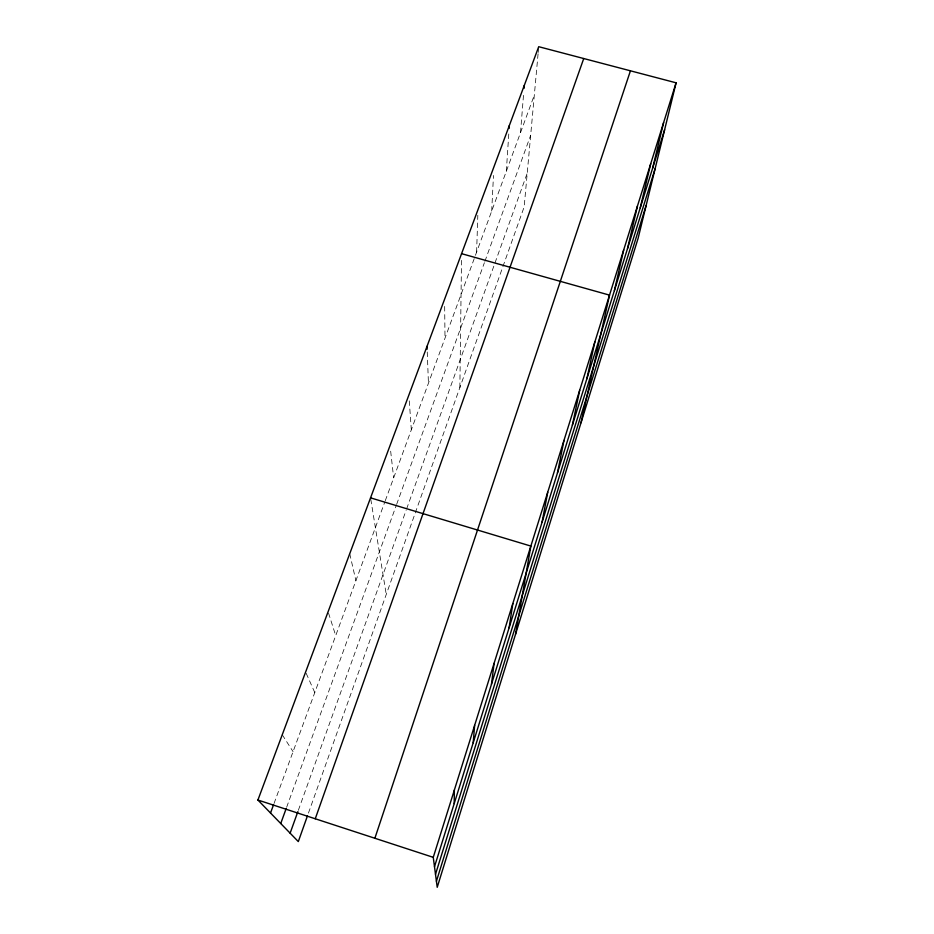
<?xml version="1.0" encoding="UTF-8"?>
<svg xmlns="http://www.w3.org/2000/svg" width="934" height="934" viewBox="0 0 934 934"><rect width="100%" height="100%" fill="white"/><g stroke="black" fill="none" stroke-linecap="round" stroke-linejoin="round"><path stroke-width="0.7" stroke-dasharray="4.67 3.5" d="M459.867 387.563L461.501 259.5M476.609 252.145L477.823 215.264M491.693 211.084L493.479 175.464M506.333 171.261L508.855 132.721M520.53 132.593L523.577 94.089M538.077 53.81L524.161 206.893L308.383 813.28M538.206 52.386L538.591 48.124M298.343 810.303L406.127 510.279M406.605 508.948L527.231 173.175M286.633 807.291L396.133 505.761M396.623 504.407L484.396 262.723M484.886 261.357L530.675 135.29M274.036 803.462L384.773 502.083M385.263 500.741L534.33 95.058M282.243 734.754L293.066 751.66M306.189 673.332L314.781 692.561M328.523 613.078L335.715 635.599M349.725 553.722L355.901 580.656M370.786 499.27L386.244 594.468M390.669 451.192L393.658 477.893M409.267 400.873L411.334 429.792M427.247 352.025L428.437 383.232M444.666 306.434L445.004 338.155"/><path stroke-width="1.4" d="M454.216 803.579L454.356 790.036M509.135 128.437L509.322 125.588M524.021 88.38L524.254 85.531M473.199 742.799L474.624 725.414M491.482 684.237L494.098 663.303M509.112 627.776L512.824 603.574M515.533 634.279L530.851 546.075L370.553 497.857M542.07 522.234L547.709 492.3M557.481 472.861L563.973 440.416M572.402 425.098L579.687 390.307M586.844 378.854L594.853 341.914M581.018 422.752L609.528 295.132L461.571 253.674M614.374 290.684L623.714 249.88M627.508 248.619L637.443 206.087M640.245 207.815L650.729 163.695M652.609 168.225L663.607 122.623M676.088 82.811L638.12 238.263L437.217 887.3L433.259 857.342L676.088 82.811L538.72 46.7L257.912 800.029L298.308 841.592L307.414 815.977M436.423 881.252L646.094 205.585M434.497 866.717L664.611 129.791M435.501 874.294L655.073 168.856M374.873 838.253L630.438 70.809M315.26 818.768L583.738 58.538M290.124 833.175L297.864 811.646M280.737 823.519L286.143 808.646M270.521 813.012L273.534 804.828M257.912 800.029L433.259 857.342M427.025 346.351L427.142 349.188"/></g></svg>
